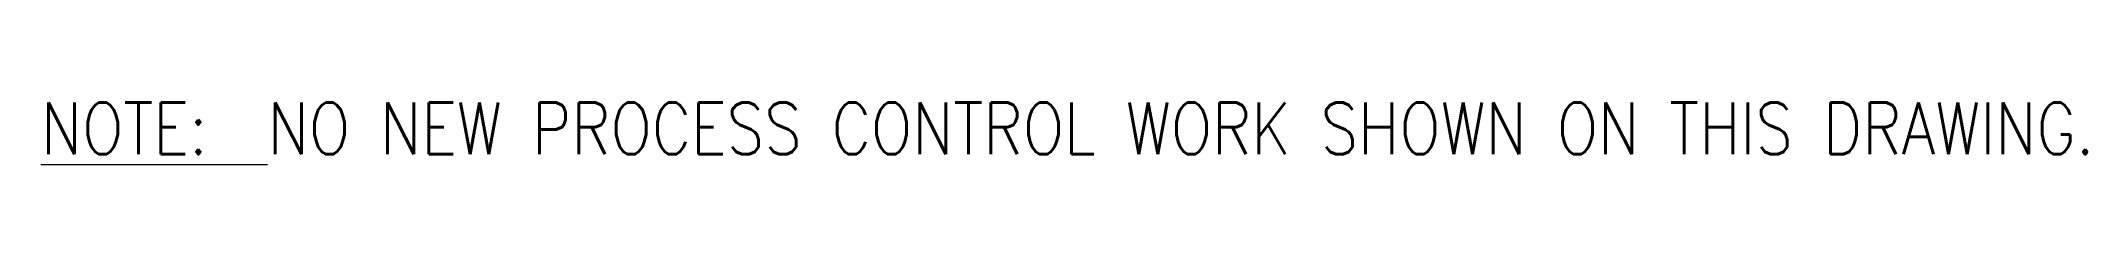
# Model space of a CAD drawing. Header units: inches. Extents: x 1249 to 1428, y 635 to 641.
import ezdxf

# ---------------------------------------------------------------- set-up
doc = ezdxf.new("R2010")
doc.units = ezdxf.units.IN
doc.header["$LTSCALE"] = 48
doc.header["$MEASUREMENT"] = 0
doc.layers.add('FH-TBINFO', color=51, linetype='Continuous', lineweight=13)
doc.styles.add('RomanS', font='romans.shx', dxfattribs={"width": 0.85})

msp = doc.modelspace()

# ---------------------------------------------------------------- texts
at = {"layer": 'FH-TBINFO', "insert": (1249.46, 640.54), "char_height": 4.5, "width": 217.6704, "attachment_point": 1, "style": 'RomanS'}
msp.add_mtext('{\\LNOTE:}  NO NEW PROCESS CONTROL WORK SHOWN ON THIS DRAWING.', dxfattribs=at)

doc.saveas('drawing.dxf')
